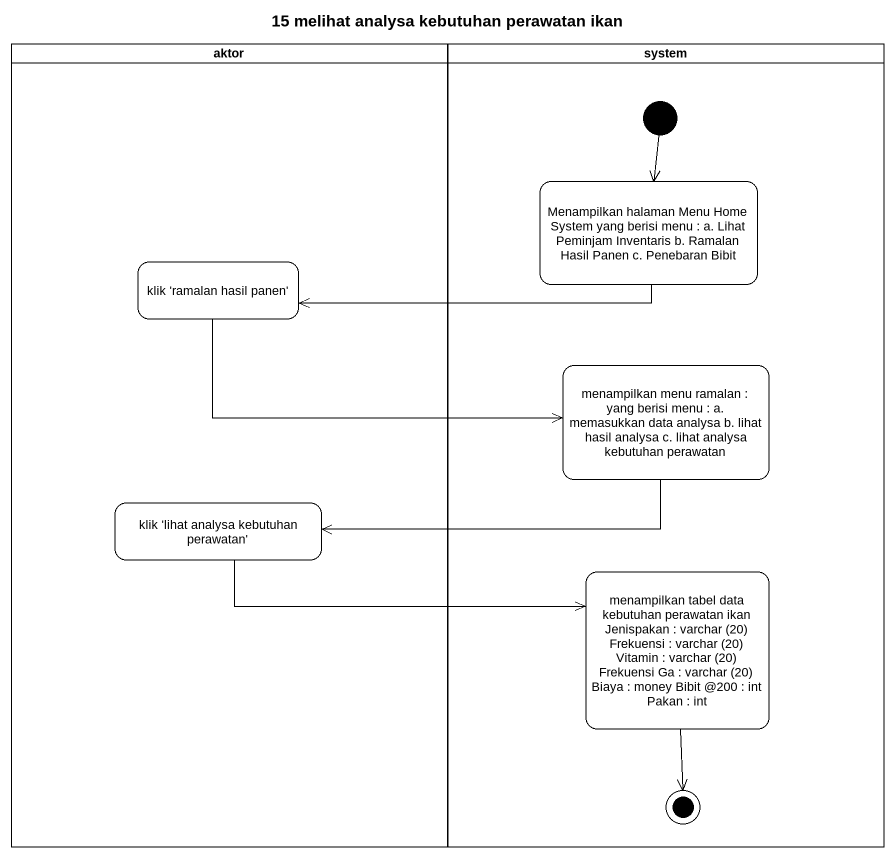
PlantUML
@startuml
title 15 melihat analysa kebutuhan perawatan ikan
hide empty description
state aktor <<partition>> {
  state "klik 'ramalan hasil panen'" as klik_ramalan_hasil_panen
  state "klik 'lihat analysa kebutuhan perawatan'" as klik_lihat_analysa
}
state system <<partition>> {
  state "Menampilkan halaman Menu Home System yang berisi menu : a. Lihat Peminjam Inventaris b. Ramalan Hasil Panen c. Penebaran Bibit" as Menampilkan_halaman_Menu
  state "menampilkan menu ramalan : yang berisi menu : a. memasukkan data analysa b. lihat hasil analysa c. lihat analysa kebutuhan perawatan" as menampilkan_menu_ramalan
  state "menampilkan tabel data kebutuhan perawatan ikan Jenispakan : varchar (20) Frekuensi : varchar (20) Vitamin : varchar (20) Frekuensi Ga : varchar (20) Biaya : money Bibit @200 : int Pakan : int" as menampilkan_tabel_data
  [*] --> Menampilkan_halaman_Menu
  menampilkan_tabel_data --> [*]
}
Menampilkan_halaman_Menu -left-> klik_ramalan_hasil_panen
klik_ramalan_hasil_panen -right-> menampilkan_menu_ramalan
menampilkan_menu_ramalan -left-> klik_lihat_analysa
klik_lihat_analysa -right-> menampilkan_tabel_data
@enduml
